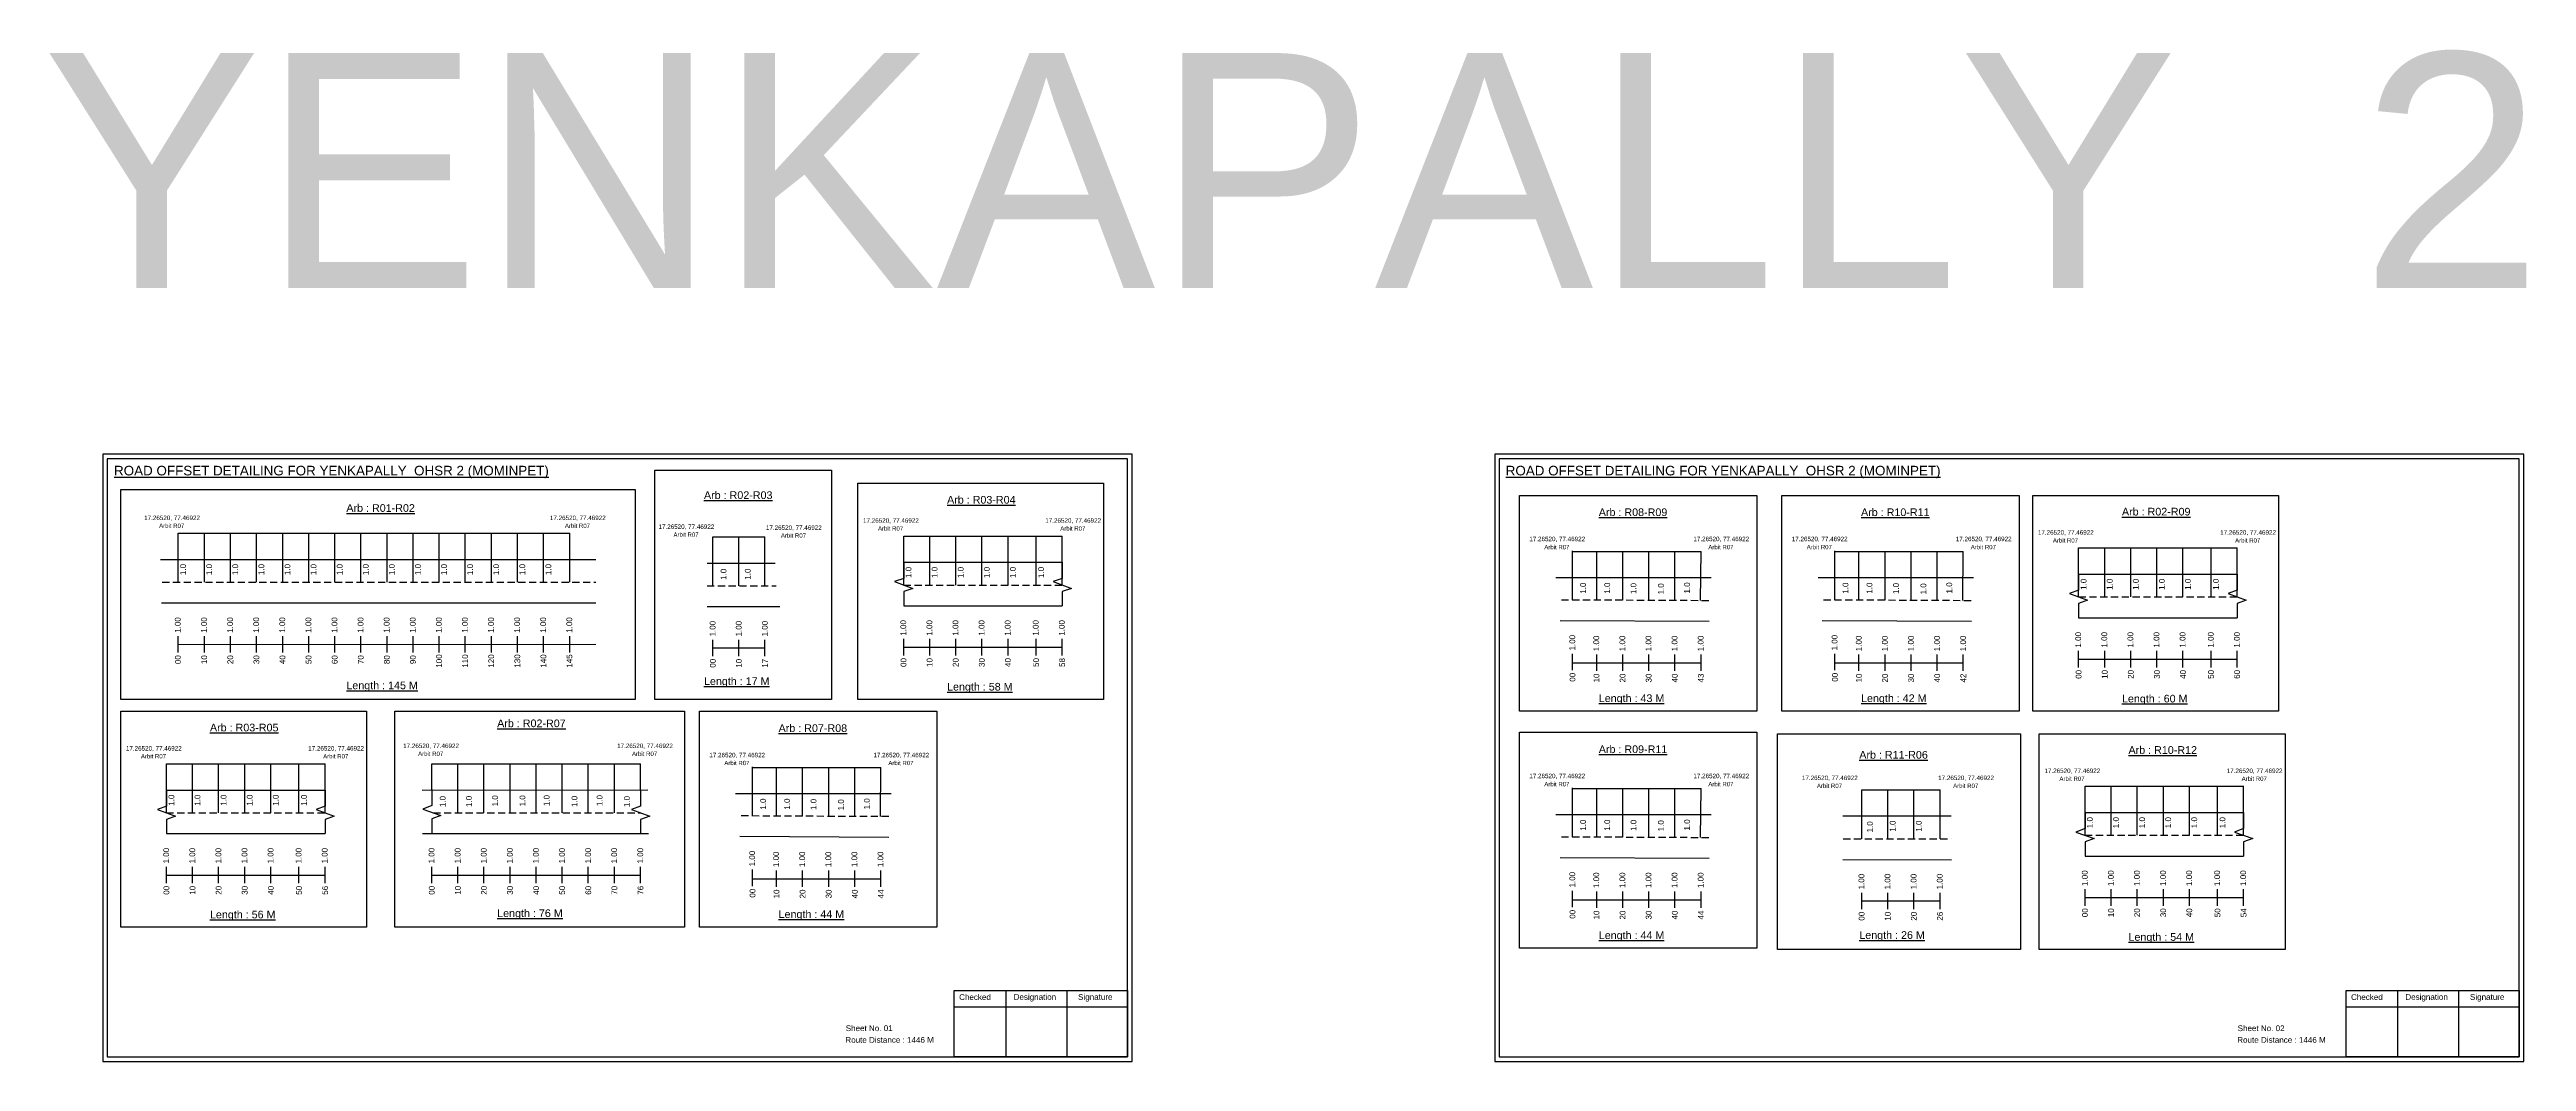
# Model space of a CAD drawing. Header units: inches. Extents: x -117 to 51867, y -12715 to 3423.
# Drawn here: x 45645 to 46936, y -2533 to -2005 of the extents above; entities that cross this region are included whole.
import ezdxf

# ---------------------------------------------------------------- set-up
doc = ezdxf.new("R2010")
doc.units = ezdxf.units.IN
doc.header["$MEASUREMENT"] = 0
doc.linetypes.add('DASHED2', pattern=[0.375, 0.25, -0.125])
doc.layers.add('PDF_Geometry', color=7, linetype='Continuous')
doc.layers.add('PDF_Text', color=5, linetype='Continuous')
doc.styles.add('PDF Arial', font='arial.ttf')
doc.styles.get("Standard").update_dxf_attribs({"font": 'arial.ttf'})

msp = doc.modelspace()

# ---------------------------------------------------------------- linework, layer by layer
at = {"color": 5}
for p, q in [((45712.2, -2257), (45916.2, -2257)), ((45990.8, -2259), (46018, -2259)), ((46090.3, -2258.5), (46172.9, -2258.5)), ((46438.9, -2266.6), (46505.9, -2266.6)), ((46575.7, -2266.6), (46642.6, -2266.6)), ((46702.7, -2264.7), (46785.4, -2264.7)), ((45706, -2377.3), (45788.7, -2377.3)), ((45844.3, -2377.3), (45953.1, -2377.3)), ((46011.5, -2379.2), (46078.4, -2379.2)), ((46438.9, -2390.2), (46505.9, -2390.2)), ((46589.7, -2390.9), (46630.5, -2390.9)), ((46706.1, -2389), (46788.7, -2389))]:
    msp.add_line(p, q, dxfattribs=at)
for p, q in [((45712.2, -2282.6), (45712.2, -2257)), ((45725.8, -2282.6), (45725.8, -2257)), ((45739.4, -2282.6), (45739.4, -2257)), ((45753, -2282.6), (45753, -2257)), ((45766.6, -2282.6), (45766.6, -2257)), ((45780.2, -2282.6), (45780.2, -2257)), ((45793.8, -2282.6), (45793.8, -2257)), ((45807.4, -2282.6), (45807.4, -2257)), ((45821, -2282.6), (45821, -2257)), ((45834.6, -2282.6), (45834.6, -2257)), ((45848.2, -2282.6), (45848.2, -2257)), ((45861.8, -2282.6), (45861.8, -2257)), ((45875.4, -2282.6), (45875.4, -2257)), ((45889, -2282.6), (45889, -2257)), ((45902.6, -2282.6), (45902.6, -2257)), ((45916.2, -2282.6), (45916.2, -2257)), ((45990.8, -2284.5), (45990.8, -2259)), ((46004.4, -2284.5), (46004.4, -2259)), ((46018, -2284.5), (46018, -2259)), ((46090.3, -2284.1), (46090.3, -2258.5)), ((46103.9, -2284.1), (46103.9, -2258.5)), ((46117.5, -2284.1), (46117.5, -2258.5)), ((46131.1, -2284.1), (46131.1, -2258.5)), ((46144.7, -2284.1), (46144.7, -2258.5)), ((46159.3, -2284.1), (46159.3, -2258.5)), ((46172.9, -2284.1), (46172.9, -2258.5)), ((45703, -2270.7), (45929.8, -2270.7)), ((46090.3, -2272.2), (46172.9, -2272.2)), ((46438.9, -2291.8), (46438.9, -2266.3)), ((46451.5, -2291.9), (46451.5, -2266.6)), ((46465.1, -2292), (46465.1, -2266.6)), ((46478.7, -2291.9), (46478.7, -2266.6)), ((46492.3, -2292.1), (46492.3, -2266.6)), ((46505.6, -2292.1), (46505.9, -2266.6)), ((46575.7, -2291.8), (46575.7, -2266.3)), ((46588.2, -2291.9), (46588.2, -2266.6)), ((46601.8, -2292), (46601.8, -2266.6)), ((46615.4, -2291.9), (46615.4, -2266.6)), ((46629, -2292.1), (46629, -2266.6)), ((46642.4, -2292.1), (46642.6, -2266.6)), ((46702.7, -2290.3), (46702.7, -2264.7)), ((46716.3, -2290.3), (46716.3, -2264.7)), ((46729.9, -2290.3), (46729.9, -2264.7)), ((46743.5, -2290.3), (46743.5, -2264.7)), ((46757.1, -2290.3), (46757.1, -2264.7)), ((46771.8, -2290.3), (46771.8, -2264.7)), ((46785.4, -2290.3), (46785.4, -2264.7)), ((45987.8, -2272.6), (46023.3, -2272.6)), ((46511.1, -2280.3), (46430.2, -2280.3)), ((46647.9, -2280.3), (46566.9, -2280.3)), ((46702.7, -2278.4), (46785.4, -2278.4)), ((45703.4, -2293.4), (45929.8, -2293.4)), ((45987.8, -2295.3), (46025.7, -2295.3)), ((46090.3, -2294.9), (46172.9, -2294.9)), ((46432.4, -2302.5), (46510.1, -2302.9)), ((46569.1, -2302.5), (46646.9, -2302.9)), ((46702.7, -2301.1), (46785.4, -2301.1)), ((45706, -2402.9), (45706, -2377.3)), ((45719.6, -2402.9), (45719.6, -2377.3)), ((45733.2, -2402.9), (45733.2, -2377.3)), ((45746.8, -2402.9), (45746.8, -2377.3)), ((45760.4, -2402.9), (45760.4, -2377.3)), ((45775.1, -2402.9), (45775.1, -2377.3)), ((45788.7, -2402.9), (45788.7, -2377.3)), ((45844.3, -2391), (45844.3, -2377.3)), ((45857.9, -2402.9), (45857.9, -2377.3)), ((45871.5, -2402.9), (45871.5, -2377.3)), ((45885.1, -2402.9), (45885.1, -2377.3)), ((45898.7, -2402.9), (45898.7, -2377.3)), ((45912.3, -2402.9), (45912.3, -2377.3)), ((45925.9, -2402.9), (45925.9, -2377.3)), ((45939.5, -2402.9), (45939.5, -2377.3)), ((45953.1, -2391), (45953.1, -2377.3)), ((46011.5, -2404.5), (46011.5, -2378.9)), ((46024, -2404.5), (46024, -2379.2)), ((46037.6, -2404.6), (46037.6, -2379.2)), ((46051.2, -2404.5), (46051.2, -2379.2)), ((46064.8, -2404.8), (46064.8, -2379.2)), ((46078.2, -2404.7), (46078.4, -2379.2)), ((45706, -2391), (45788.7, -2391)), ((45839.3, -2391), (45957, -2390.9)), ((46083.7, -2392.9), (46002.7, -2392.9)), ((46438.9, -2415.4), (46438.9, -2389.9)), ((46451.5, -2415.5), (46451.5, -2390.2)), ((46465.1, -2415.5), (46465.1, -2390.2)), ((46478.7, -2415.5), (46478.7, -2390.2)), ((46492.3, -2415.7), (46492.3, -2390.2)), ((46505.6, -2415.7), (46505.9, -2390.2)), ((46589.7, -2416.4), (46589.7, -2390.9)), ((46603.3, -2416.4), (46603.3, -2390.9)), ((46616.9, -2416.4), (46616.9, -2390.9)), ((46630.5, -2416.4), (46630.5, -2390.9)), ((46706.1, -2414.6), (46706.1, -2389)), ((46719.7, -2414.6), (46719.7, -2389)), ((46733.3, -2414.6), (46733.3, -2389)), ((46746.9, -2414.6), (46746.9, -2389)), ((46760.5, -2414.6), (46760.5, -2389)), ((46775.1, -2414.6), (46775.1, -2389)), ((46788.7, -2414.6), (46788.7, -2389)), ((45706, -2413.7), (45788.7, -2413.7)), ((45839.5, -2413.7), (45957.3, -2413.7)), ((46511.1, -2403.9), (46430.2, -2403.9)), ((46579.8, -2404.5), (46636.3, -2404.5)), ((46706.1, -2402.7), (46788.7, -2402.7)), ((46004.9, -2415.1), (46082.6, -2415.5)), ((46432.4, -2426.1), (46510.1, -2426.5)), ((46706.1, -2425.4), (46788.7, -2425.4)), ((46579.8, -2427.2), (46636.5, -2427.3))]:
    msp.add_line(p, q)
at = {"linetype": 'DASHED2', "ltscale": 15}
for p, q in [((45703.8, -2282.5), (45929.8, -2282.6)), ((45987.8, -2284.5), (46023.8, -2284.5)), ((46090.3, -2284.1), (46172.9, -2284.1)), ((46433.1, -2291.7), (46511.4, -2292.1)), ((46569.8, -2291.7), (46648.1, -2292.1)), ((46702.7, -2290.3), (46785.4, -2290.3)), ((45706, -2402.9), (45788.7, -2402.9)), ((45845.1, -2402.9), (45953.1, -2402.9)), ((46005.6, -2404.3), (46083.9, -2404.7)), ((46433.1, -2415.3), (46511.4, -2415.7)), ((46580, -2416.4), (46636.3, -2416.4)), ((46706.1, -2414.6), (46788.7, -2414.6))]:
    msp.add_line(p, q, dxfattribs=at)
at = {"color": 217, "true_color": 0x93278f}
for p, q in [((45712.1, -2319.3), (45712.1, -2310.7)), ((45725.8, -2319.3), (45725.8, -2310.7)), ((45739.4, -2319.3), (45739.4, -2310.7)), ((45753, -2319.3), (45753, -2310.7)), ((45766.6, -2319.3), (45766.6, -2310.7)), ((45780.2, -2319.3), (45780.2, -2310.7)), ((45793.8, -2319.3), (45793.8, -2310.7)), ((45807.4, -2319.3), (45807.4, -2310.7)), ((45821, -2319.3), (45821, -2310.7)), ((45834.6, -2319.3), (45834.6, -2310.7)), ((45848.2, -2319.3), (45848.2, -2310.7)), ((45861.8, -2319.3), (45861.8, -2310.7)), ((45875.4, -2319.3), (45875.4, -2310.7)), ((45889, -2319.3), (45889, -2310.7)), ((45902.6, -2319.3), (45902.6, -2310.7)), ((45916.2, -2319.3), (45916.2, -2310.7)), ((45712.2, -2315), (45929.8, -2314.9)), ((45990.8, -2321.2), (45990.8, -2312.6)), ((45990.8, -2316.9), (46018, -2316.9)), ((46004.4, -2321.2), (46004.4, -2312.6)), ((46018, -2321.2), (46018, -2312.6)), ((46090.3, -2320.8), (46090.3, -2312.2)), ((46090.3, -2316.5), (46172.9, -2316.5)), ((46103.9, -2320.8), (46103.9, -2312.2)), ((46117.5, -2320.8), (46117.5, -2312.2)), ((46131.1, -2320.8), (46131.1, -2312.2)), ((46144.7, -2320.8), (46144.7, -2312.2)), ((46159.3, -2320.8), (46159.3, -2312.2)), ((46172.9, -2320.8), (46172.9, -2312.2)), ((46438.9, -2328.5), (46438.9, -2319.9)), ((46451.5, -2328.8), (46451.5, -2320.3)), ((46465.1, -2328.8), (46465.1, -2320.3)), ((46478.7, -2328.8), (46478.7, -2320.3)), ((46492.3, -2328.8), (46492.3, -2320.3)), ((46505.9, -2328.8), (46505.9, -2320.3)), ((46575.7, -2328.5), (46575.7, -2319.9)), ((46588.2, -2328.8), (46588.2, -2320.3)), ((46601.8, -2328.8), (46601.8, -2320.3)), ((46615.4, -2328.8), (46615.4, -2320.3)), ((46629, -2328.8), (46629, -2320.3)), ((46642.6, -2328.8), (46642.6, -2320.3)), ((46702.7, -2327), (46702.7, -2318.4)), ((46702.7, -2322.7), (46785.4, -2322.7)), ((46716.3, -2327), (46716.3, -2318.4)), ((46729.9, -2327), (46729.9, -2318.4)), ((46743.5, -2327), (46743.5, -2318.4)), ((46757.1, -2327), (46757.1, -2318.4)), ((46771.8, -2327), (46771.8, -2318.4)), ((46785.4, -2327), (46785.4, -2318.4)), ((46438.9, -2324.6), (46505.9, -2324.6)), ((46575.7, -2324.6), (46642.6, -2324.6)), ((45706, -2439.6), (45706, -2431)), ((45706, -2435.3), (45788.7, -2435.3)), ((45719.6, -2439.6), (45719.6, -2431)), ((45733.2, -2439.6), (45733.2, -2431)), ((45746.8, -2439.6), (45746.8, -2431)), ((45760.4, -2439.6), (45760.4, -2431)), ((45775.1, -2439.6), (45775.1, -2431)), ((45788.7, -2439.6), (45788.7, -2431)), ((45844.3, -2439.6), (45844.3, -2431)), ((45844.3, -2435.3), (45953.1, -2435.3)), ((45857.9, -2439.6), (45857.9, -2431)), ((45871.5, -2439.6), (45871.5, -2431)), ((45885.1, -2439.6), (45885.1, -2431)), ((45898.7, -2439.6), (45898.7, -2431)), ((45912.3, -2439.6), (45912.3, -2431)), ((45925.9, -2439.6), (45925.9, -2431)), ((45939.5, -2439.6), (45939.5, -2431)), ((45953.1, -2439.6), (45953.1, -2431)), ((46011.5, -2441.1), (46011.5, -2432.5)), ((46011.5, -2437.2), (46078.4, -2437.2)), ((46024, -2441.5), (46024, -2432.9)), ((46037.6, -2441.5), (46037.6, -2432.9)), ((46051.2, -2441.5), (46051.2, -2432.9)), ((46064.8, -2441.5), (46064.8, -2432.9)), ((46078.4, -2441.5), (46078.4, -2432.9)), ((46438.9, -2452), (46438.9, -2443.5)), ((46438.9, -2448.2), (46505.9, -2448.2)), ((46451.5, -2452.4), (46451.5, -2443.9)), ((46465.1, -2452.4), (46465.1, -2443.9)), ((46478.7, -2452.4), (46478.7, -2443.9)), ((46492.3, -2452.4), (46492.3, -2443.9)), ((46505.9, -2452.4), (46505.9, -2443.9)), ((46589.7, -2453.1), (46589.7, -2444.6)), ((46589.7, -2448.8), (46630.5, -2448.8)), ((46603.3, -2453.1), (46603.3, -2444.6)), ((46616.9, -2453.1), (46616.9, -2444.6)), ((46630.5, -2453.1), (46630.5, -2444.6)), ((46706.1, -2451.3), (46706.1, -2442.7)), ((46706.1, -2447), (46788.7, -2447)), ((46719.7, -2451.3), (46719.7, -2442.7)), ((46733.3, -2451.3), (46733.3, -2442.7)), ((46746.9, -2451.3), (46746.9, -2442.7)), ((46760.5, -2451.3), (46760.5, -2442.7)), ((46775.1, -2451.3), (46775.1, -2442.7)), ((46788.7, -2451.3), (46788.7, -2442.7))]:
    msp.add_line(p, q, dxfattribs=at)
for points in [[(45960.6, -2224.1), (46052.6, -2224.1), (46052.6, -2343.7), (45960.6, -2343.7)], [(46066.4, -2231), (46194.5, -2231), (46194.5, -2343.7), (46066.4, -2343.7)], [(45682.2, -2234.2), (45950.3, -2234.2), (45950.3, -2343.7), (45682.2, -2343.7)], [(46411.2, -2237.3), (46535, -2237.3), (46535, -2349.9), (46411.2, -2349.9)], [(46548, -2237.3), (46671.8, -2237.3), (46671.8, -2349.9), (46548, -2349.9)], [(46678.8, -2237.3), (46806.9, -2237.3), (46806.9, -2349.9), (46678.8, -2349.9)], [(45682.2, -2349.9), (45810.3, -2349.9), (45810.3, -2462.5), (45682.2, -2462.5)], [(45825.1, -2349.9), (45976, -2349.9), (45976, -2462.5), (45825.1, -2462.5)], [(45983.8, -2349.9), (46107.6, -2349.9), (46107.6, -2462.5), (45983.8, -2462.5)], [(46411.2, -2360.8), (46535, -2360.8), (46535, -2473.5), (46411.2, -2473.5)], [(46545.8, -2361.6), (46672.5, -2361.6), (46672.5, -2474.2), (46545.8, -2474.2)], [(46682.2, -2361.6), (46810.3, -2361.6), (46810.3, -2474.2), (46682.2, -2474.2)]]:
    msp.add_lwpolyline(points, close=True)
at = {"linetype": 'Continuous'}
for points in [[(46090.3, -2272.2), (46090.3, -2280.6), (46085.5, -2282.3), (46095, -2285.8), (46090.3, -2287.5), (46090.3, -2294.9)], [(46172.9, -2272.2), (46172.9, -2280.6), (46168.2, -2282.3), (46177.7, -2285.8), (46172.9, -2287.5), (46172.9, -2294.9)], [(46702.7, -2278.4), (46702.7, -2286.8), (46698, -2288.5), (46707.4, -2292), (46702.7, -2293.7), (46702.7, -2301.1)], [(46785.4, -2278.4), (46785.4, -2286.8), (46780.6, -2288.5), (46790.1, -2292), (46785.4, -2293.7), (46785.4, -2301.1)], [(45706, -2391), (45706, -2399.4), (45701.3, -2401.1), (45710.8, -2404.6), (45706, -2406.3), (45706, -2413.7)], [(45788.7, -2391), (45788.7, -2399.4), (45784, -2401.1), (45793.4, -2404.6), (45788.7, -2406.3), (45788.7, -2413.7)], [(45844.3, -2390.7), (45844.3, -2399.1), (45839.6, -2400.9), (45849.1, -2404.3), (45844.3, -2406), (45844.3, -2413.4)], [(45953.1, -2391), (45953.1, -2399.4), (45948.4, -2401.1), (45957.9, -2404.6), (45953.1, -2406.3), (45953.1, -2413.7)], [(46706.1, -2402.7), (46706.1, -2411.1), (46701.3, -2412.9), (46710.8, -2416.3), (46706.1, -2418), (46706.1, -2425.4)], [(46788.7, -2402.7), (46788.7, -2411.1), (46784, -2412.9), (46793.5, -2416.3), (46788.7, -2418), (46788.7, -2425.4)]]:
    msp.add_lwpolyline(points, dxfattribs=at)
at = {"layer": 'PDF_Geometry'}
for points in [[(45672.9, -2215.8), (45672.9, -2532.5), (46209.3, -2532.5), (46209.3, -2215.8)], [(45675.2, -2218.2), (45675.2, -2530.1), (46206.9, -2530.1), (46206.9, -2218.2)], [(46398.4, -2215.8), (46398.4, -2532.5), (46934.8, -2532.5), (46934.8, -2215.8)], [(46400.7, -2218.2), (46400.7, -2530.1), (46932.4, -2530.1), (46932.4, -2218.2)]]:
    msp.add_lwpolyline(points, close=True, dxfattribs=at)
at = {"layer": 'PDF_Geometry', "color": 242, "true_color": 0xcc1f26}
for points in [[(46206.9, -2530.2), (46116.6, -2530.2), (46116.6, -2495.6), (46206.9, -2495.6)], [(46932.4, -2530.2), (46842.1, -2530.2), (46842.1, -2495.6), (46932.4, -2495.6)]]:
    msp.add_lwpolyline(points, close=True, dxfattribs=at)
for points in [[(46116.6, -2504), (46206.9, -2504)], [(46143.6, -2495.6), (46143.6, -2530.2)], [(46175.3, -2495.6), (46175.3, -2530.2)], [(46842.1, -2504), (46932.4, -2504)], [(46869, -2495.6), (46869, -2530.2)], [(46900.8, -2495.6), (46900.8, -2530.2)]]:
    msp.add_lwpolyline(points, dxfattribs=at)

# ---------------------------------------------------------------- texts
for s, height, p in [('YENKAPALLY  2', 122.535, (45641.3, -2129.2)), ('Sheet No. 01', 3, (46060.1, -2516.7)), ('Sheet No. 02', 3, (46785.6, -2516.7)), ('Route Distance : 1446 M', 3, (46059.9, -2522.8)), ('Route Distance : 1446 M', 3, (46785.4, -2522.8))]:
    msp.add_text(s, height=height).set_placement(p)
at = {"color": 242, "true_color": 0xcd2027}
for s, height, p in [('%%UROAD OFFSET DETAILING FOR YENKAPALLY  OHSR 2 (MOMINPET)', 5, (45678.7, -2226.9)), ('%%UROAD OFFSET DETAILING FOR YENKAPALLY  OHSR 2 (MOMINPET)', 5, (46404.1, -2226.9)), ('%%UArb : R01-R02', 4, (45799.8, -2245.9)), ('%%UArb : R02-R03', 4, (45986.2, -2239.2)), ('%%UArb : R03-R04', 4, (46112.9, -2241.6)), ('%%UArb : R08-R09', 4, (46452.6, -2248.1)), ('%%UArb : R10-R11', 4, (46589.3, -2248.1)), ('%%UArb : R02-R09', 4, (46725.3, -2247.8)), ('%%ULength : 145 M', 4, (45799.8, -2338.4)), ('%%ULength : 17 M', 4, (45986.2, -2336.2)), ('%%ULength : 58 M', 4, (46112.9, -2339.1)), ('%%ULength : 43 M', 4, (46452.6, -2345.1)), ('%%ULength : 42 M', 4, (46589.3, -2345.1)), ('%%ULength : 60 M', 4, (46725.3, -2345.3)), ('%%UArb : R03-R05', 4, (45728.7, -2360.4)), ('%%UArb : R02-R07', 4, (45878.4, -2358.2)), ('%%UArb : R07-R08', 4, (46025.1, -2360.7)), ('%%UArb : R09-R11', 4, (46452.6, -2371.7)), ('%%UArb : R11-R06', 4, (46588.4, -2374.6)), ('%%UArb : R10-R12', 4, (46728.7, -2372.1)), ('%%ULength : 56 M', 4, (45728.7, -2457.9)), ('%%ULength : 76 M', 4, (45878.4, -2457.2)), ('%%ULength : 44 M', 4, (46025.1, -2457.7)), ('%%ULength : 44 M', 4, (46452.6, -2468.7)), ('%%ULength : 26 M', 4, (46588.4, -2468.6)), ('%%ULength : 54 M', 4, (46728.7, -2469.6))]:
    msp.add_text(s, height=height, dxfattribs=at).set_placement(p)
at = {"color": 5}
for s, height, p in [('17.26520, 77.46922', 2.34, (45694.4, -2250.2)), ('Arbit R07', 2.25, (45702.2, -2254.3)), ('17.26520, 77.46922', 2.34, (45905.9, -2250.2)), ('Arbit R07', 2.25, (45913.7, -2254.3)), ('17.26520, 77.46922', 2.34, (45962.5, -2254.8)), ('Arbit R07', 2.25, (45970.3, -2258.9)), ('17.26520, 77.46922', 2.34, (46018.5, -2255.3)), ('Arbit R07', 2.25, (46026.3, -2259.4)), ('17.26520, 77.46922', 2.34, (46069.1, -2251.6)), ('Arbit R07', 2.25, (46076.9, -2255.7)), ('17.26520, 77.46922', 2.34, (46164.1, -2251.6)), ('Arbit R07', 2.25, (46171.9, -2255.7)), ('17.26520, 77.46922', 2.34, (46416.4, -2261.2)), ('17.26520, 77.46922', 2.34, (46501.9, -2261.2)), ('17.26520, 77.46922', 2.34, (46553.2, -2261.2)), ('17.26520, 77.46922', 2.34, (46638.7, -2261.2)), ('17.26520, 77.46922', 2.34, (46681.5, -2257.8)), ('17.26520, 77.46922', 2.34, (46776.5, -2257.8)), ('Arbit R07', 2.25, (46424.2, -2265.4)), ('Arbit R07', 2.25, (46509.7, -2265.4)), ('Arbit R07', 2.25, (46561, -2265.4)), ('Arbit R07', 2.25, (46646.5, -2265.4)), ('Arbit R07', 2.25, (46689.3, -2261.9)), ('Arbit R07', 2.25, (46784.3, -2261.9)), ('17.26520, 77.46922', 2.34, (45684.9, -2370.4)), ('Arbit R07', 2.25, (45692.7, -2374.5)), ('17.26520, 77.46922', 2.34, (45779.9, -2370.4)), ('Arbit R07', 2.25, (45787.7, -2374.5)), ('17.26520, 77.46922', 2.34, (45829.4, -2369.1)), ('Arbit R07', 2.25, (45837.2, -2373.2)), ('17.26520, 77.46922', 2.34, (45940.9, -2369.1)), ('Arbit R07', 2.25, (45948.7, -2373.2)), ('17.26520, 77.46922', 2.34, (45989, -2373.9)), ('17.26520, 77.46922', 2.34, (46074.5, -2373.9)), ('Arbit R07', 2.25, (45996.8, -2378)), ('Arbit R07', 2.25, (46082.3, -2378)), ('17.26520, 77.46922', 2.34, (46416.4, -2384.8)), ('Arbit R07', 2.25, (46424.2, -2389)), ('17.26520, 77.46922', 2.34, (46501.9, -2384.8)), ('Arbit R07', 2.25, (46509.7, -2389)), ('17.26520, 77.46922', 2.34, (46558.5, -2385.8)), ('Arbit R07', 2.25, (46566.3, -2389.9)), ('17.26520, 77.46922', 2.34, (46629.5, -2385.8)), ('Arbit R07', 2.25, (46637.3, -2389.9)), ('17.26520, 77.46922', 2.34, (46684.9, -2382.1)), ('Arbit R07', 2.25, (46692.7, -2386.2)), ('17.26520, 77.46922', 2.34, (46779.9, -2382.1)), ('Arbit R07', 2.25, (46787.7, -2386.2))]:
    msp.add_text(s, height=height, dxfattribs=at).set_placement(p)
for p in [(45716.2, -2278.9), (45729.8, -2278.9), (45743.4, -2278.9), (45757, -2278.9), (45770.6, -2278.9), (45784.2, -2278.9), (45797.8, -2278.9), (45811.4, -2278.9), (45825, -2278.9), (45838.6, -2278.9), (45852.2, -2278.9), (45865.8, -2278.9), (45879.4, -2278.9), (45893, -2278.9), (45906.6, -2278.9), (45997.9, -2281.4), (46010.5, -2281.3), (46094.3, -2280.4), (46107.9, -2280.4), (46121.5, -2280.4), (46135.1, -2280.4), (46148.7, -2280.4), (46163.4, -2280.4), (46445.9, -2288.6), (46458.5, -2288.6), (46472.2, -2288.8), (46486.5, -2289), (46500.1, -2288.5), (46582.7, -2288.6), (46595.2, -2288.6), (46609, -2288.8), (46623.3, -2289), (46636.8, -2288.5), (46706.8, -2286.6), (46720.4, -2286.6), (46734, -2286.6), (46747.6, -2286.6), (46761.2, -2286.6), (46775.8, -2286.6), (45710.1, -2399.2), (45723.7, -2399.2), (45737.3, -2399.2), (45750.9, -2399.2), (45764.5, -2399.2), (45779.2, -2399.2), (45851.5, -2399.9), (45865.2, -2399.8), (45878.8, -2399.5), (45893.1, -2399.5), (45905.7, -2399.4), (45920.2, -2399.8), (45933.3, -2399.4), (45947.5, -2399.9), (46018.5, -2401.2), (46031, -2401.2), (46044.8, -2401.4), (46059.1, -2401.6), (46072.6, -2401.1), (46445.9, -2412.2), (46458.5, -2412.2), (46472.2, -2412.3), (46486.5, -2412.5), (46500.1, -2412.1), (46595.4, -2413.1), (46607.3, -2412.7), (46620.9, -2412.7), (46710.1, -2410.9), (46723.7, -2410.9), (46737.3, -2410.9), (46750.9, -2410.9), (46764.5, -2410.9), (46779.2, -2410.9)]:
    msp.add_text('1.0', height=3, rotation=90).set_placement(p)
at = {"color": 217, "true_color": 0x93278f}
for s, p in [('1.00', (45713.4, -2309)), ('1.00', (45727.1, -2309)), ('1.00', (45740.7, -2309)), ('1.00', (45754.3, -2309)), ('1.00', (45767.9, -2309)), ('1.00', (45781.5, -2309)), ('1.00', (45795.1, -2309)), ('1.00', (45808.7, -2309)), ('1.00', (45822.3, -2309)), ('1.00', (45835.9, -2309)), ('1.00', (45849.5, -2309)), ('1.00', (45863.1, -2309)), ('1.00', (45876.7, -2309)), ('1.00', (45890.3, -2309)), ('1.00', (45903.9, -2309)), ('1.00', (45917.5, -2309)), ('1.00', (45992.2, -2310.9)), ('1.00', (46005.8, -2310.9)), ('1.00', (46019.4, -2310.9)), ('1.00', (46091.6, -2310.5)), ('1.00', (46105.2, -2310.5)), ('1.00', (46118.8, -2310.5)), ('1.00', (46132.4, -2310.5)), ('1.00', (46146, -2310.5)), ('1.00', (46160.6, -2310.5)), ('1.00', (46174.2, -2310.5)), ('1.00', (46440.3, -2318.2)), ('1.00', (46452.8, -2318.6)), ('1.00', (46466.4, -2318.6)), ('1.00', (46480, -2318.6)), ('1.00', (46493.6, -2318.6)), ('1.00', (46507.2, -2318.6)), ('1.00', (46577, -2318.2)), ('1.00', (46589.6, -2318.6)), ('1.00', (46603.2, -2318.6)), ('1.00', (46616.8, -2318.6)), ('1.00', (46630.4, -2318.6)), ('1.00', (46644, -2318.6)), ('1.00', (46704, -2316.7)), ('1.00', (46717.6, -2316.7)), ('1.00', (46731.2, -2316.7)), ('1.00', (46744.8, -2316.7)), ('1.00', (46758.4, -2316.7)), ('1.00', (46773.1, -2316.7)), ('1.00', (46786.7, -2316.7)), ('00', (45713.5, -2325.3)), ('10', (45727.2, -2325.3)), ('20', (45740.8, -2325.3)), ('30', (45754.4, -2325.3)), ('40', (45768, -2325.3)), ('50', (45781.6, -2325.3)), ('60', (45795.2, -2325.3)), ('70', (45808.8, -2325.3)), ('80', (45822.4, -2325.3)), ('90', (45836, -2325.3)), ('100', (45849.6, -2327.2)), ('110', (45863.2, -2327.2)), ('120', (45876.8, -2327.2)), ('130', (45890.4, -2327.2)), ('140', (45904, -2327.2)), ('145', (45917.6, -2327.2)), ('00', (45992.3, -2327.2)), ('10', (46005.9, -2327.2)), ('17', (46019.5, -2327.2)), ('00', (46091.7, -2326.8)), ('10', (46105.3, -2326.8)), ('20', (46118.9, -2326.8)), ('30', (46132.5, -2326.8)), ('40', (46146.1, -2326.8)), ('50', (46160.8, -2326.8)), ('58', (46174.4, -2326.8)), ('00', (46440.4, -2334.5)), ('10', (46452.9, -2334.9)), ('20', (46466.5, -2334.9)), ('30', (46480.1, -2334.9)), ('40', (46493.7, -2334.9)), ('43', (46507.3, -2334.9)), ('00', (46577.2, -2334.5)), ('10', (46589.7, -2334.9)), ('20', (46603.3, -2334.9)), ('30', (46616.9, -2334.9)), ('40', (46630.5, -2334.9)), ('42', (46644.1, -2334.9)), ('00', (46704.2, -2333)), ('10', (46717.8, -2333)), ('20', (46731.4, -2333)), ('30', (46745, -2333)), ('40', (46758.6, -2333)), ('50', (46773.2, -2333)), ('60', (46786.8, -2333)), ('1.00', (45707.4, -2429.3)), ('1.00', (45721, -2429.3)), ('1.00', (45734.6, -2429.3)), ('1.00', (45748.2, -2429.3)), ('1.00', (45761.8, -2429.3)), ('1.00', (45776.4, -2429.3)), ('1.00', (45790, -2429.3)), ('1.00', (45845.7, -2429.3)), ('1.00', (45859.3, -2429.3)), ('1.00', (45872.9, -2429.3)), ('1.00', (45886.5, -2429.3)), ('1.00', (45900.1, -2429.3)), ('1.00', (45913.7, -2429.3)), ('1.00', (45927.3, -2429.3)), ('1.00', (45940.9, -2429.3)), ('1.00', (45954.5, -2429.3)), ('1.00', (46012.8, -2430.8)), ('1.00', (46025.3, -2431.2)), ('1.00', (46038.9, -2431.2)), ('1.00', (46052.5, -2431.2)), ('1.00', (46066.1, -2431.2)), ('1.00', (46079.7, -2431.2)), ('1.00', (46440.3, -2441.8)), ('1.00', (46452.8, -2442.1)), ('1.00', (46466.4, -2442.1)), ('1.00', (46480, -2442.1)), ('1.00', (46493.6, -2442.1)), ('1.00', (46507.2, -2442.1)), ('1.00', (46591, -2442.8)), ('1.00', (46604.6, -2442.8)), ('1.00', (46618.2, -2442.8)), ('1.00', (46631.8, -2442.8)), ('1.00', (46707.4, -2441)), ('1.00', (46721, -2441)), ('1.00', (46734.6, -2441)), ('1.00', (46748.2, -2441)), ('1.00', (46761.8, -2441)), ('1.00', (46776.4, -2441)), ('1.00', (46790, -2441)), ('00', (45707.5, -2445.6)), ('10', (45721.1, -2445.6)), ('20', (45734.7, -2445.6)), ('30', (45748.3, -2445.6)), ('40', (45761.9, -2445.6)), ('50', (45776.6, -2445.6)), ('56', (45790.2, -2445.6)), ('00', (45845.8, -2445.6)), ('10', (45859.4, -2445.6)), ('20', (45873, -2445.6)), ('30', (45886.6, -2445.6)), ('40', (45900.2, -2445.6)), ('50', (45913.8, -2445.6)), ('60', (45927.4, -2445.6)), ('70', (45941, -2445.6)), ('76', (45954.6, -2445.6)), ('00', (46013, -2447.1)), ('10', (46025.5, -2447.5)), ('20', (46039.1, -2447.5)), ('30', (46052.7, -2447.5)), ('40', (46066.3, -2447.5)), ('44', (46079.9, -2447.5)), ('00', (46707.5, -2457.3)), ('10', (46721.1, -2457.3)), ('20', (46734.7, -2457.3)), ('30', (46748.3, -2457.3)), ('40', (46761.9, -2457.3)), ('50', (46776.6, -2457.3)), ('54', (46790.2, -2457.3)), ('00', (46440.4, -2458.1)), ('10', (46452.9, -2458.5)), ('20', (46466.5, -2458.5)), ('30', (46480.1, -2458.5)), ('40', (46493.7, -2458.5)), ('44', (46507.3, -2458.5)), ('00', (46591.1, -2459.1)), ('10', (46604.7, -2459.1)), ('20', (46618.3, -2459.1)), ('26', (46631.9, -2459.1))]:
    msp.add_text(s, height=3, rotation=90, dxfattribs=at).set_placement(p)
at = {"layer": 'PDF_Text', "color": 7, "attachment_point": 7, "style": 'PDF Arial'}
for s, insert, char_height in [('Checked', (46119.2, -2500.5), 3), ('Designation', (46147.6, -2501.3), 3.001), ('Signature', (46181.2, -2501.3), 3), ('Checked', (46844.7, -2500.5), 3), ('Designation', (46873, -2501.3), 3.001), ('Signature', (46906.7, -2501.3), 3)]:
    msp.add_mtext(s, dxfattribs=dict(at, insert=insert, char_height=char_height))

doc.saveas('drawing.dxf')
